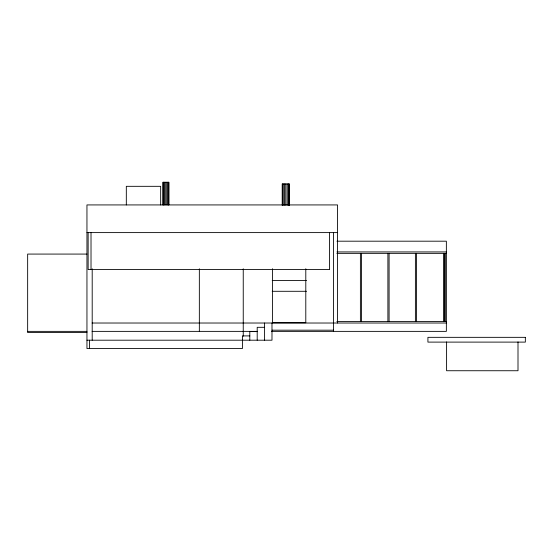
<?xml version="1.0" encoding="UTF-8"?>
<svg xmlns="http://www.w3.org/2000/svg" width="553" height="553" viewBox="0 0 553 553"><rect width="100%" height="100%" fill="white"/><g stroke="black" fill="none" stroke-linecap="round" stroke-linejoin="round"><path stroke-width="0.83" d="M86.952 232.606L337.544 232.606M336.936 241.191L446.361 241.191L446.361 331.371L271.571 331.371M336.936 251.926L446.361 251.926M336.853 253.357L446.361 253.357M86.952 254.076L27.65 254.076L27.65 332.567L86.952 332.567M272.194 280.558L306.514 280.558M272.194 291.293L306.514 291.293M336.853 321.59L446.361 321.59M92.102 323.021L446.361 323.021M264.59 327.314L257.2 327.314L257.2 340.199M271.986 330.176L333.494 330.176M27.65 331.371L86.952 331.371M92.102 331.371L257.055 331.371M257.2 331.606L249.804 331.606L249.804 340.199M249.804 335.906L242.408 335.906L242.408 348.549L86.952 348.549L86.952 204.928L337.544 204.928L337.544 323.021M86.952 340.199L271.986 340.199L271.986 323.021M518.002 341.92L518.002 370.738L446.596 370.738L446.596 341.92M445.213 253.357L445.213 321.59M444.64 253.357L444.64 321.59M443.499 253.357L443.499 321.59M416.589 253.357L416.589 321.59M415.4 253.357L415.4 321.59M389.091 253.357L389.091 321.59M387.895 253.357L387.895 321.59M361.586 253.357L361.586 321.59M360.397 253.357L360.397 321.59M333.494 232.606L333.494 331.371M329.588 232.606L329.588 269.581L88.141 269.581L88.141 232.606M305.795 268.71L305.795 322.738L272.415 322.738L272.415 268.71M289.357 205.301L289.357 183.935L282.203 183.935L282.203 205.301M289.088 183.935L289.088 205.301M288.307 183.935L288.307 205.301M287.145 183.935L287.145 205.301M285.777 183.935L285.777 205.301M284.408 183.935L284.408 205.301M283.247 183.935L283.247 205.301M282.472 183.935L282.472 205.301M264.59 323.021L264.59 340.199M243.244 268.772L243.244 336.183M199.343 268.772L199.343 331.371M168.9 204.928L168.9 182.262L162.941 182.262L162.941 204.928M168.679 182.262L168.679 204.928M168.029 182.262L168.029 204.928M167.061 182.262L167.061 204.928M165.921 182.262L165.921 204.928M164.78 182.262L164.78 204.928M163.812 182.262L163.812 204.928M163.163 182.262L163.163 204.928M160.674 204.928L160.674 186.32L126.319 186.32L126.319 204.928M92.199 268.758L92.199 340.199M91.017 232.606L91.017 269.581M89.579 340.199L89.579 348.549M525.35 337.337L427.918 337.337L427.918 342.107L525.35 342.107L525.35 337.337"/></g></svg>
